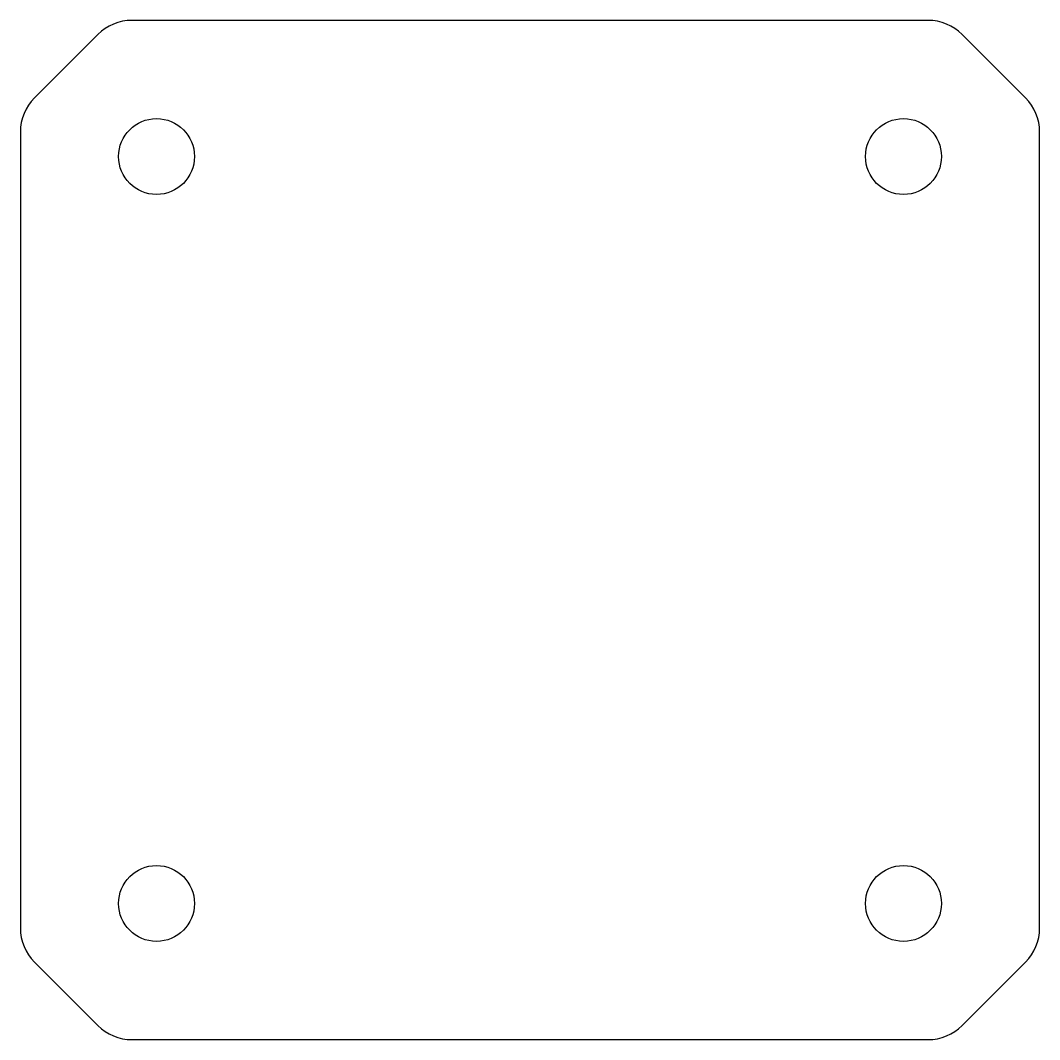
# Model space of a CAD drawing. Header units: millimetres. Extents: x -25.8 to 16.5, y -36.2 to 6.1.
import ezdxf

# ---------------------------------------------------------------- set-up
doc = ezdxf.new("R2010")
doc.units = ezdxf.units.MM
doc.layers.get('0').update_dxf_attribs({"linetype": 'CONTINUOUS'})

msp = doc.modelspace()

# ---------------------------------------------------------------- linework, layer by layer
for points in [[(11.822, 6.15), (-21.222, 6.15, 0.198912), (-22.636, 5.564), (-25.264, 2.936, 0.198912), (-25.85, 1.522), (-25.85, -31.522, 0.198912), (-25.264, -32.936), (-22.636, -35.564, 0.198912), (-21.222, -36.15), (11.822, -36.15, 0.198912), (13.236, -35.564), (15.864, -32.936, 0.198912), (16.45, -31.522), (16.45, 1.522, 0.198912), (15.864, 2.936), (13.236, 5.564, 0.198912)], [(13.236, 5.564, 0.198912), (11.822, 6.15), (-21.222, 6.15, 0.198912), (-22.636, 5.564), (-25.264, 2.936, 0.198912), (-25.85, 1.522), (-25.85, -31.522, 0.198912), (-25.264, -32.936), (-22.636, -35.564, 0.198912), (-21.222, -36.15), (11.822, -36.15, 0.198912), (13.236, -35.564), (15.864, -32.936, 0.198912), (16.45, -31.522), (16.45, 1.522, 0.198912), (15.864, 2.936)]]:
    msp.add_lwpolyline(points, format="xyb", close=True)
for centre in [(-20.2, 0.5), (-20.2, 0.5), (10.8, 0.5), (10.8, 0.5), (-20.2, -30.5), (-20.2, -30.5), (10.8, -30.5), (10.8, -30.5)]:
    msp.add_circle(centre, 1.575)

doc.saveas('drawing.dxf')
